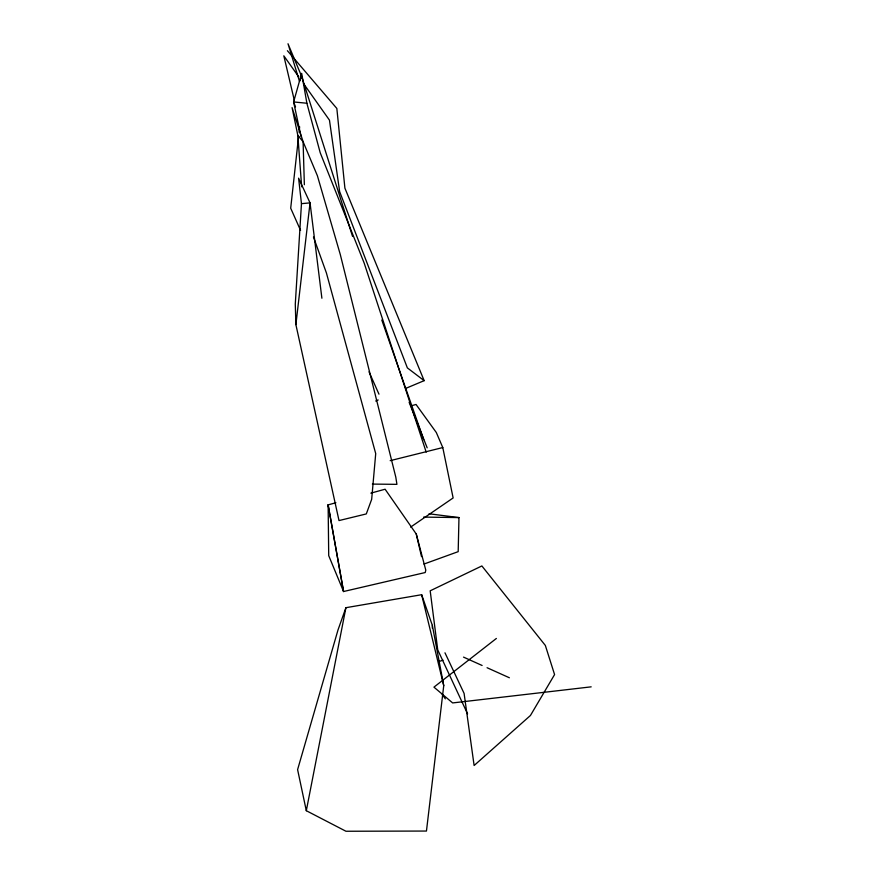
<?xml version="1.0" encoding="UTF-8"?>
<svg xmlns="http://www.w3.org/2000/svg" width="875" height="875" viewBox="0 0 875 875"><rect width="100%" height="100%" fill="white"/><g stroke="black" fill="none" stroke-linecap="round" stroke-linejoin="round"><path stroke-width="1.31" d="M432.337 628.119L432.348 625.384L421.652 594.705L345.909 607.698L338.002 629.956L297.598 769.628L306.305 810.709L345.953 831.25L426.453 831.053L443.745 685.65L432.348 625.384M429.056 513.778L458.97 517.584L458.183 551.655L423.97 564.058M321.891 298.233L310.045 202.88L298.594 178.172L301.459 203.656L295.291 304.084L295.881 324.614L339.008 520.57L366.297 513.931L371.667 499.352L375.714 453.6L326.408 272.923L313.469 237.016M298.605 136.303L290.697 208.206L300.562 230.366M299.053 132.234L299.644 126.809M295.881 324.614L310.045 202.88L301.459 203.656M306.305 810.709L345.909 607.698M301.711 76.562L299.502 81.408L288.006 43.75L301.711 76.562L352.537 236.37M496.377 638.455L433.945 687.138L452.637 702.931L591.183 686.842M410.637 527.1L453.13 497.952L442.783 447.552L436.319 432.523L416.041 404.469L412.125 405.562M375.692 401.012L378.175 399.973M405.508 388.489L424.156 380.658L344.903 188.158L336.842 108.456L287.394 50.695M439.261 661.423L443.034 660.177M335.902 502.742L328.125 504.875L328.716 555.636L343.558 591.522L425.228 572.534L425.786 570.117L416.27 534.034L385.098 489.223L370.858 493.139M390.173 460.666L442.783 447.552M372.378 484.094L396.922 484.345L395.795 477.127L340.288 254.527L317.384 175.711L303.1 141.717L292.075 107.603L297.828 135.363L301.667 186.834M423.642 517.103L458.97 517.584M306.884 103.239L293.606 101.948L301.678 73.347L306.884 103.239L320.228 152.797L364.175 263.08L426.202 452.134M463.531 657.114L482.114 665.481M487.069 667.723L509.381 677.764M424.156 380.658L407.367 367.894L339.642 191.614L329.459 120.138L303.494 83.541M297.828 135.363L303.1 141.717L304.358 184.723M298.769 76.88L283.817 55.814L294.361 100.461M442.247 694.433L445.342 698.852M444.981 652.805L464.089 693.405L474.119 765.505L530.436 715.487L554.575 674.581L545.344 645.444L481.873 565.95L430.183 590.811L437.73 649.841L467.567 713.836M369.031 371.842L378.973 394.177M409.128 402.303L427.175 447.825M295.531 106.903L293.606 101.948L300.967 136.281M381.784 320.009L423.686 439.655M421.652 594.705L443.745 685.65M416.27 534.034L421.52 556.609M343.558 591.522L328.125 504.875L343.558 591.522"/></g></svg>
